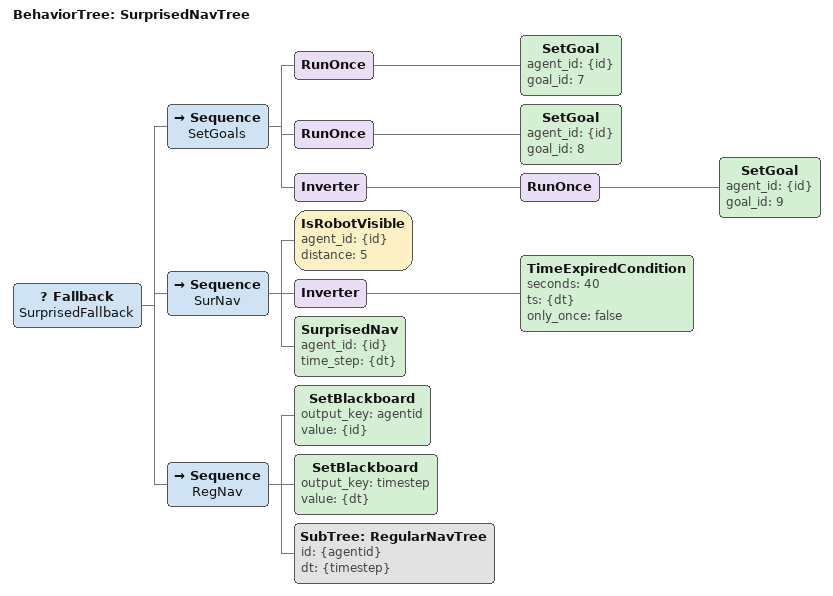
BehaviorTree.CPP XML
<?xml version="1.0" encoding="UTF-8"?>
<root main_tree_to_execute="SurprisedNavTree" BTCPP_format="4">

  <include path="BTRegularNav.xml" />

    <BehaviorTree ID="SurprisedNavTree">
        <Fallback name="SurprisedFallback">

            <Sequence name="SetGoals">
                <RunOnce>
                    <SetGoal agent_id="{id}" goal_id="7"/>
                </RunOnce>
                <RunOnce>
                    <SetGoal agent_id="{id}" goal_id="8"/>
                </RunOnce>
                <Inverter>
                    <RunOnce>
                        <SetGoal agent_id="{id}" goal_id="9"/>
                    </RunOnce>
                </Inverter>
            </Sequence>

            <Sequence name="SurNav"> <!--ReactiveSequence-->
                <IsRobotVisible agent_id="{id}" distance="5" />
                <Inverter>
                    <TimeExpiredCondition seconds="40" ts="{dt}" only_once="false" />
                </Inverter>
                <SurprisedNav agent_id="{id}" time_step="{dt}" />
            </Sequence>
            <Sequence name="RegNav">
                <SetBlackboard output_key="agentid" value="{id}" />
                <SetBlackboard output_key="timestep" value="{dt}" />
                <SubTree ID="RegularNavTree" id="{agentid}" dt="{timestep}" />
            </Sequence>
        </Fallback>
    </BehaviorTree>

</root>
